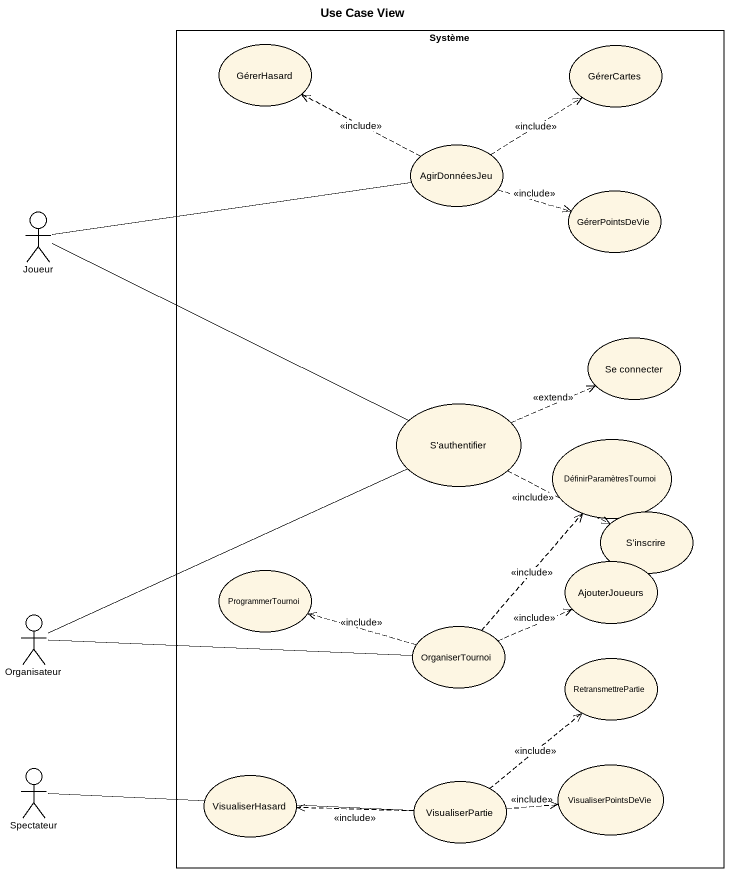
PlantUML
@startuml
title Use Case View
rectangle Système {
  usecase GérerHasard
  usecase GérerCartes
  usecase AgirDonnéesJeu
  usecase GérerPointsDeVie
  usecase "Se connecter" as Se_connecter
  usecase "S'authentifier" as S_authentifier
  usecase DéfinirParamètresTournoi
  usecase "S'inscrire" as S_inscrire
  usecase ProgrammerTournoi
  usecase AjouterJoueurs
  usecase OrganiserTournoi
  usecase RetransmettrePartie
  usecase VisualiserHasard
  usecase VisualiserPartie
  usecase VisualiserPointsDeVie
}
actor Joueur
actor Organisateur
actor Spectateur
AgirDonnéesJeu .left.> GérerHasard : <<include>>
AgirDonnéesJeu .up.> GérerCartes : <<include>>
AgirDonnéesJeu .right.> GérerPointsDeVie : <<include>>
Joueur -right- AgirDonnéesJeu
Joueur -right- S_authentifier
S_authentifier .right.> Se_connecter : <<extend>>
S_authentifier .right.> S_inscrire : <<include>>
Organisateur -right- S_authentifier
Organisateur -right- OrganiserTournoi
OrganiserTournoi .up.> DéfinirParamètresTournoi : <<include>>
OrganiserTournoi .left.> ProgrammerTournoi : <<include>>
OrganiserTournoi .right.> AjouterJoueurs : <<include>>
Spectateur -right- VisualiserPartie
VisualiserPartie .up.> RetransmettrePartie : <<include>>
VisualiserPartie .left.> VisualiserHasard : <<include>>
VisualiserPartie .right.> VisualiserPointsDeVie : <<include>>
@enduml
